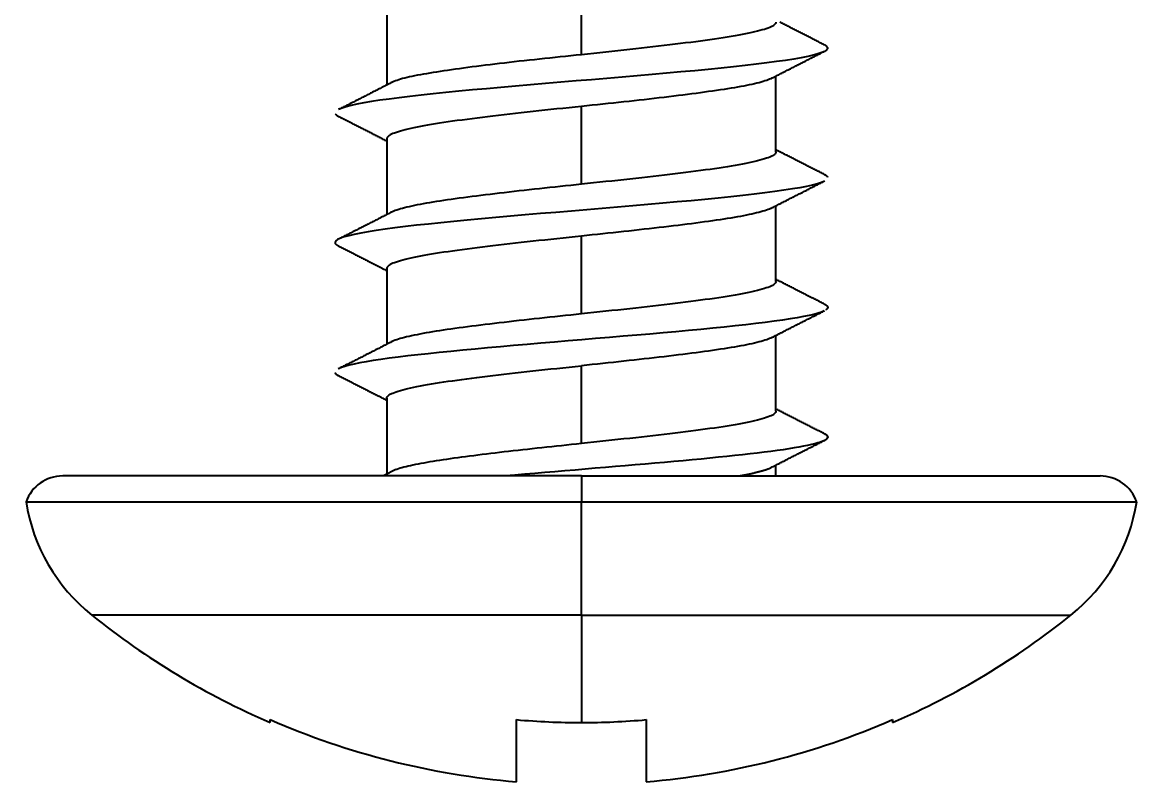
# Model space of a CAD drawing. Extents: x 0 to 395, y 0 to 289.
# Drawn here: x 289.7 to 298.3, y 171.77 to 177.63 of the extents above; entities that cross this region are included whole.
import ezdxf

# ---------------------------------------------------------------- set-up
doc = ezdxf.new("R2010")
doc.units = 0
doc.header["$LTSCALE"] = 10
doc.header["$MEASUREMENT"] = 0
doc.header["$PDMODE"] = 3
doc.header["$PDSIZE"] = -10
doc.layers.get('0').update_dxf_attribs({"linetype": 'CONTINUOUS'})
doc.layers.get('DEFPOINTS').update_dxf_attribs({"linetype": 'CONTINUOUS'})
doc.layers.add('1', color=7, linetype='CONTINUOUS')
doc.styles.add('Daelim Dimension', font='')
doc.styles.get('Daelim Dimension').set_extended_font_data('나눔고딕')
doc.dimstyles.new('DEFAULT', dxfattribs={"dimscale": 2, "dimtxt": 2, "dimasz": 2, "dimexe": 0, "dimexo": 2, "dimgap": 1, "dimtad": 1, "dimdec": 0, "dimzin": 9, "dimdsep": 46, "dimtxsty": 'Daelim Dimension', "dimcen": 0.5, "dimclrd": 5, "dimclre": 5, "dimclrt": 256, "dimadec": 1, "dimazin": 0, "dimtfac": 1, "dimtdec": 0, "dimtix": 1, "dimtmove": 0, "dimatfit": 3, "dimfxl": 1, "dimtolj": 1, "dimtzin": 1, "dimlwd": 9, "dimlwe": 9, "dimarcsym": 0})

# ---------------------------------------------------------------- blocks, each defined once
blk = doc.blocks.new('*D3')
at = {"color": 5, "linetype": 'ByBlock', "lineweight": 9, "ltscale": 0.5, "transparency": 16777216}
for p, q in [((290.0153, 206.1316), (281.6362, 206.1316)), ((281.6362, 178.1316), (281.6362, 202.1316)), ((286.0153, 174.1316), (281.6362, 174.1316))]:
    blk.add_line(p, q, dxfattribs=at)
at = {"color": 5, "ltscale": 0.5, "transparency": 16777216}
for points in [[(280.9695, 202.1316), (282.3028, 202.1316), (281.6362, 206.1316)], [(280.9695, 178.1316), (282.3028, 178.1316), (281.6362, 174.1316)]]:
    blk.add_solid(points, dxfattribs=at)
at = {"layer": 'DEFPOINTS', "color": 0, "ltscale": 0.5, "transparency": 16777216}
for p in [(281.6362, 206.1316), (294.0153, 206.1316), (290.0153, 174.1316)]:
    blk.add_point(p, dxfattribs=at)
at = {"color": 7, "ltscale": 0.5, "transparency": 16777216, "insert": (276.3658, 190.1316), "char_height": 6, "attachment_point": 5, "rotation": 90, "style": 'Daelim Dimension'}
blk.add_mtext('\\A1;32', dxfattribs=at)

msp = doc.modelspace()

# ---------------------------------------------------------------- linework, layer by layer
at = {"layer": '1'}
for p, q in [((294.0153, 177.3816), (294.0153, 177.9816)), ((292.5153, 177.732), (292.5153, 177.1476)), ((295.5153, 176.6314), (295.5153, 177.2156)), ((294.0153, 176.3816), (294.0153, 176.9816)), ((292.5153, 176.732), (292.5153, 176.1482)), ((295.5153, 175.6314), (295.5153, 176.215)), ((294.0153, 175.3816), (294.0153, 175.9816)), ((292.5153, 175.7316), (292.5153, 175.148)), ((295.5153, 174.6315), (295.5153, 175.2151)), ((294.0153, 174.3816), (294.0153, 174.9816)), ((292.5153, 174.7317), (292.5153, 174.1445)), ((295.5153, 174.1316), (295.5153, 174.215)), ((294.0153, 174.1316), (290.0153, 174.1316)), ((294.0153, 174.1316), (298.0153, 174.1316)), ((294.0153, 174.1316), (294.0153, 173.9315)), ((289.7324, 173.9315), (294.0153, 173.9315)), ((294.0153, 173.9315), (298.2982, 173.9315)), ((294.0153, 173.0584), (294.0153, 173.9315)), ((294.0153, 173.0584), (290.2394, 173.0584)), ((294.0153, 173.0584), (294.0153, 172.2292)), ((294.0153, 173.0584), (297.7912, 173.0584)), ((291.6153, 172.2292), (291.6153, 172.2518)), ((293.5153, 171.7731), (293.5153, 172.2518)), ((294.5153, 172.2518), (294.5153, 171.7731)), ((296.4153, 172.2518), (296.4153, 172.2292))]:
    msp.add_line(p, q, dxfattribs=at)
for points in [[(295.5153, 177.6308), (295.5146, 177.6258), (295.5123, 177.6208), (295.5086, 177.6158), (295.5034, 177.6108), (295.4967, 177.6058), (295.4885, 177.6009), (295.4789, 177.596), (295.4679, 177.5911), (295.4555, 177.5862), (295.4417, 177.5813), (295.4265, 177.5764), (295.4099, 177.5715), (295.3919, 177.5665), (295.3725, 177.5616), (295.3516, 177.5565), (295.3294, 177.5514), (295.306, 177.5464), (295.2814, 177.5413), (295.2557, 177.5362), (295.2287, 177.5312), (295.2006, 177.5261), (295.1713, 177.5211), (295.1408, 177.516), (295.1091, 177.511), (295.0762, 177.5059), (295.0421, 177.5009), (295.0071, 177.4959), (294.9713, 177.4909), (294.9346, 177.486), (294.8971, 177.481), (294.8587, 177.4761), (294.8196, 177.4713), (294.7796, 177.4664), (294.7387, 177.4615), (294.6971, 177.4565), (294.6546, 177.4516), (294.6114, 177.4466), (294.5677, 177.4416), (294.5236, 177.4366), (294.4792, 177.4316), (294.4344, 177.4265), (294.3892, 177.4215), (294.3436, 177.4164), (294.2977, 177.4113), (294.2514, 177.4063), (294.2047, 177.4012), (294.1577, 177.3961), (294.1103, 177.391), (294.0629, 177.3859), (294.0154, 177.3809)], [(295.8954, 177.4544), (295.8878, 177.4583), (295.8802, 177.4622), (295.8726, 177.466), (295.865, 177.4699), (295.8574, 177.4737), (295.8498, 177.4776), (295.8422, 177.4815), (295.8346, 177.4853), (295.827, 177.4892), (295.8194, 177.4931), (295.8118, 177.4969), (295.8041, 177.5008), (295.7965, 177.5047), (295.7889, 177.5085), (295.7813, 177.5124), (295.7737, 177.5163), (295.7661, 177.5201), (295.7585, 177.524), (295.7509, 177.5279), (295.7433, 177.5317), (295.7357, 177.5356), (295.7281, 177.5395), (295.7205, 177.5433), (295.7129, 177.5472), (295.7053, 177.5511), (295.6977, 177.5549), (295.6901, 177.5588), (295.6825, 177.5627), (295.6749, 177.5666), (295.6673, 177.5704), (295.6597, 177.5743), (295.6521, 177.5782), (295.6445, 177.5821), (295.6369, 177.5859), (295.6293, 177.5898), (295.6217, 177.5937), (295.6141, 177.5976), (295.6065, 177.6014), (295.5989, 177.6053), (295.5913, 177.6092), (295.5837, 177.6131), (295.5761, 177.6169), (295.5685, 177.6208), (295.5609, 177.6247), (295.5533, 177.6286), (295.5457, 177.6324)], [(295.8915, 177.4565), (295.9058, 177.4465), (295.9129, 177.4366), (295.9127, 177.4266), (295.9052, 177.4167), (295.8906, 177.4068), (295.8688, 177.3968), (295.8399, 177.3869), (295.804, 177.377), (295.761, 177.367), (295.711, 177.3571), (295.6541, 177.3471), (295.5907, 177.3372), (295.521, 177.3273), (295.4456, 177.3173), (295.3646, 177.3074), (295.2785, 177.2975), (295.1875, 177.2875), (295.0922, 177.2776), (294.9927, 177.2677), (294.8894, 177.2577), (294.7828, 177.2478), (294.6731, 177.2378), (294.5607, 177.2279), (294.4461, 177.218), (294.3298, 177.208), (294.2122, 177.1981), (294.0939, 177.1882), (293.9752, 177.1782), (293.8566, 177.1683), (293.7387, 177.1583), (293.622, 177.1484), (293.5067, 177.1385), (293.3936, 177.1285), (293.2829, 177.1186), (293.1752, 177.1087), (293.0709, 177.0987), (292.9702, 177.0888), (292.8734, 177.0789), (292.7811, 177.0689), (292.6934, 177.059), (292.6107, 177.049), (292.5335, 177.0391), (292.4619, 177.0292), (292.3964, 177.0192), (292.3373, 177.0093), (292.285, 176.9994), (292.2397, 176.9894), (292.2014, 176.9795), (292.1703, 176.9695), (292.1462, 176.9596)], [(295.4791, 177.1971), (295.4874, 177.2013), (295.4957, 177.2055), (295.5039, 177.2098), (295.5122, 177.214), (295.5205, 177.2182), (295.5287, 177.2224), (295.537, 177.2267), (295.5452, 177.2309), (295.5535, 177.2351), (295.5618, 177.2393), (295.57, 177.2435), (295.5783, 177.2478), (295.5866, 177.252), (295.5948, 177.2562), (295.6031, 177.2604), (295.6114, 177.2646), (295.6196, 177.2688), (295.6279, 177.2731), (295.6361, 177.2773), (295.6444, 177.2815), (295.6527, 177.2857), (295.6609, 177.2899), (295.6692, 177.2941), (295.6775, 177.2983), (295.6857, 177.3026), (295.694, 177.3068), (295.7023, 177.311), (295.7105, 177.3152), (295.7188, 177.3194), (295.7271, 177.3236), (295.7353, 177.3278), (295.7436, 177.332), (295.7519, 177.3362), (295.7601, 177.3404), (295.7684, 177.3446), (295.7767, 177.3488), (295.7849, 177.353), (295.7932, 177.3573), (295.8015, 177.3615), (295.8098, 177.3657), (295.818, 177.3699), (295.8263, 177.3741), (295.8346, 177.3783), (295.8428, 177.3825), (295.8511, 177.3867), (295.8594, 177.3909), (295.8676, 177.3951), (295.8759, 177.3993), (295.8842, 177.4035), (295.8924, 177.4077)], [(294.0154, 177.3809), (293.9744, 177.3766), (293.9337, 177.3723), (293.8931, 177.368), (293.8527, 177.3637), (293.8125, 177.3595), (293.7725, 177.3553), (293.7327, 177.351), (293.693, 177.3468), (293.6535, 177.3426), (293.6142, 177.3384), (293.5751, 177.3341), (293.5362, 177.3298), (293.4976, 177.3255), (293.4594, 177.3212), (293.4218, 177.3168), (293.3847, 177.3125), (293.3482, 177.3081), (293.3122, 177.3038), (293.2767, 177.2994), (293.2418, 177.295), (293.2074, 177.2906), (293.1735, 177.2863), (293.1402, 177.2819), (293.1074, 177.2775), (293.0751, 177.2731), (293.0436, 177.2687), (293.0129, 177.2644), (292.983, 177.2601), (292.9539, 177.2558), (292.9257, 177.2515), (292.8983, 177.2473), (292.8717, 177.243), (292.8459, 177.2388), (292.8209, 177.2346), (292.7968, 177.2303), (292.7735, 177.2261), (292.751, 177.2218), (292.7295, 177.2176), (292.7089, 177.2133), (292.6894, 177.209), (292.6709, 177.2047), (292.6534, 177.2004), (292.6369, 177.1961), (292.6215, 177.1917), (292.607, 177.1874), (292.5936, 177.183), (292.5812, 177.1786), (292.5698, 177.1742), (292.5594, 177.1698), (292.5501, 177.1654)], [(292.5539, 177.1673), (292.5456, 177.1631), (292.5374, 177.1589), (292.5292, 177.1547), (292.521, 177.1505), (292.5127, 177.1463), (292.5045, 177.1421), (292.4963, 177.1379), (292.488, 177.1337), (292.4798, 177.1295), (292.4716, 177.1252), (292.4633, 177.121), (292.4551, 177.1168), (292.4469, 177.1126), (292.4386, 177.1084), (292.4304, 177.1042), (292.4221, 177.1), (292.4139, 177.0958), (292.4057, 177.0916), (292.3974, 177.0874), (292.3892, 177.0832), (292.381, 177.079), (292.3727, 177.0748), (292.3645, 177.0706), (292.3562, 177.0664), (292.348, 177.0622), (292.3397, 177.058), (292.3315, 177.0538), (292.3233, 177.0496), (292.315, 177.0454), (292.3068, 177.0412), (292.2985, 177.037), (292.2903, 177.0328), (292.282, 177.0286), (292.2738, 177.0244), (292.2655, 177.0202), (292.2573, 177.016), (292.2491, 177.0119), (292.2408, 177.0077), (292.2326, 177.0035), (292.2243, 176.9993), (292.2161, 176.9951), (292.2078, 176.9909), (292.1996, 176.9867), (292.1913, 176.9825), (292.1831, 176.9783), (292.1748, 176.9741), (292.1666, 176.9699), (292.1583, 176.9658), (292.15, 176.9616), (292.1418, 176.9574)], [(295.4855, 177.2004), (295.4768, 177.196), (295.4671, 177.1916), (295.4563, 177.1872), (295.4444, 177.1827), (295.4314, 177.1783), (295.4173, 177.1739), (295.4022, 177.1695), (295.386, 177.165), (295.3687, 177.1606), (295.3503, 177.1562), (295.3309, 177.1519), (295.3106, 177.1475), (295.2894, 177.1432), (295.2673, 177.1389), (295.2443, 177.1347), (295.2203, 177.1304), (295.1955, 177.1261), (295.1698, 177.1219), (295.1432, 177.1176), (295.1156, 177.1133), (295.0872, 177.1089), (295.0578, 177.1046), (295.0276, 177.1002), (294.9967, 177.0958), (294.9653, 177.0914), (294.9332, 177.087), (294.9004, 177.0826), (294.867, 177.0782), (294.833, 177.0738), (294.7984, 177.0694), (294.7632, 177.065), (294.7273, 177.0605), (294.6907, 177.0561), (294.6536, 177.0516), (294.6158, 177.0472), (294.5777, 177.0428), (294.5393, 177.0384), (294.5007, 177.034), (294.4617, 177.0297), (294.4224, 177.0254), (294.3829, 177.0212), (294.343, 177.0169), (294.3029, 177.0126), (294.2625, 177.0083), (294.2218, 177.004), (294.1808, 176.9997), (294.1396, 176.9954), (294.0982, 176.991), (294.0567, 176.9867), (294.0152, 176.9823)], [(294.0152, 176.9823), (293.9678, 176.9772), (293.9206, 176.9722), (293.8736, 176.9672), (293.8269, 176.9621), (293.7804, 176.9571), (293.7342, 176.952), (293.6882, 176.947), (293.6425, 176.9419), (293.597, 176.9368), (293.5518, 176.9317), (293.5069, 176.9266), (293.4625, 176.9215), (293.4189, 176.9165), (293.376, 176.9115), (293.3338, 176.9066), (293.2923, 176.9017), (293.2516, 176.8968), (293.2115, 176.8919), (293.1722, 176.887), (293.1336, 176.8821), (293.0957, 176.8771), (293.0586, 176.8722), (293.0226, 176.8672), (292.9877, 176.8622), (292.9539, 176.8572), (292.9213, 176.8522), (292.8897, 176.8472), (292.8592, 176.8421), (292.8299, 176.8371), (292.8016, 176.832), (292.7745, 176.8269), (292.7485, 176.8218), (292.7237, 176.8166), (292.7003, 176.8115), (292.6782, 176.8065), (292.6576, 176.8015), (292.6383, 176.7965), (292.6204, 176.7915), (292.6038, 176.7866), (292.5886, 176.7817), (292.5747, 176.7768), (292.5623, 176.7719), (292.5512, 176.7669), (292.5416, 176.762), (292.5335, 176.757), (292.5269, 176.7521), (292.5218, 176.7471), (292.5182, 176.7422), (292.516, 176.7372), (292.5153, 176.7322)], [(292.1195, 176.9231), (292.1197, 176.9227), (292.12, 176.9223), (292.1202, 176.9219), (292.1205, 176.9215), (292.1208, 176.9211), (292.1211, 176.9207), (292.1214, 176.9203), (292.1218, 176.9199), (292.1221, 176.9195), (292.1225, 176.9191), (292.1228, 176.9187), (292.1232, 176.9183), (292.1236, 176.9179), (292.124, 176.9175), (292.1244, 176.9171), (292.1248, 176.9167), (292.1253, 176.9163), (292.1257, 176.9159), (292.1262, 176.9155), (292.1267, 176.9151), (292.1271, 176.9147), (292.1276, 176.9143), (292.1282, 176.9139), (292.1287, 176.9135), (292.1292, 176.9131), (292.1297, 176.9127), (292.1303, 176.9123), (292.1309, 176.9119), (292.1315, 176.9115), (292.132, 176.9111), (292.1326, 176.9107), (292.1333, 176.9103), (292.1339, 176.9099), (292.1345, 176.9095), (292.1352, 176.9091), (292.1358, 176.9087), (292.1365, 176.9083), (292.1372, 176.9079), (292.1379, 176.9075), (292.1386, 176.9071), (292.1393, 176.9067), (292.1401, 176.9063), (292.1408, 176.9059), (292.1416, 176.9055), (292.1423, 176.9051), (292.1431, 176.9047), (292.1439, 176.9043), (292.1447, 176.9039), (292.1455, 176.9035), (292.1464, 176.9031)], [(292.1419, 176.9053), (292.1494, 176.9015), (292.1569, 176.8977), (292.1644, 176.8939), (292.1718, 176.8901), (292.1793, 176.8863), (292.1868, 176.8825), (292.1943, 176.8787), (292.2017, 176.875), (292.2092, 176.8712), (292.2167, 176.8674), (292.2242, 176.8636), (292.2316, 176.8598), (292.2391, 176.856), (292.2466, 176.8522), (292.254, 176.8484), (292.2615, 176.8446), (292.269, 176.8408), (292.2765, 176.837), (292.2839, 176.8332), (292.2914, 176.8294), (292.2989, 176.8256), (292.3063, 176.8218), (292.3138, 176.818), (292.3213, 176.8142), (292.3288, 176.8104), (292.3362, 176.8066), (292.3437, 176.8028), (292.3512, 176.799), (292.3586, 176.7952), (292.3661, 176.7914), (292.3736, 176.7876), (292.381, 176.7838), (292.3885, 176.7799), (292.396, 176.7761), (292.4034, 176.7723), (292.4109, 176.7685), (292.4183, 176.7647), (292.4258, 176.7609), (292.4333, 176.7571), (292.4407, 176.7533), (292.4482, 176.7495), (292.4557, 176.7457), (292.4631, 176.7419), (292.4706, 176.7381), (292.4781, 176.7343), (292.4855, 176.7304), (292.493, 176.7266), (292.5004, 176.7228), (292.5079, 176.719), (292.5154, 176.7152)], [(295.5153, 176.6315), (295.5146, 176.6265), (295.5124, 176.6215), (295.5087, 176.6166), (295.5036, 176.6116), (295.4971, 176.6067), (295.4891, 176.6017), (295.4796, 176.5968), (295.4686, 176.5918), (295.4562, 176.5867), (295.4423, 176.5817), (295.427, 176.5766), (295.4103, 176.5716), (295.3923, 176.5666), (295.373, 176.5615), (295.3524, 176.5566), (295.3305, 176.5516), (295.3073, 176.5466), (295.2828, 176.5416), (295.257, 176.5366), (295.2298, 176.5316), (295.2014, 176.5266), (295.1718, 176.5216), (295.1411, 176.5167), (295.1095, 176.5117), (295.0768, 176.5067), (295.0432, 176.5017), (295.0085, 176.4967), (294.9729, 176.4917), (294.9362, 176.4867), (294.8986, 176.4817), (294.8599, 176.4766), (294.8202, 176.4716), (294.7799, 176.4665), (294.7389, 176.4615), (294.6974, 176.4565), (294.6552, 176.4516), (294.6125, 176.4466), (294.5692, 176.4417), (294.5253, 176.4367), (294.4808, 176.4318), (294.4357, 176.4268), (294.39, 176.4218), (294.3439, 176.4167), (294.2975, 176.4117), (294.2509, 176.4066), (294.2041, 176.4016), (294.1572, 176.3966), (294.1101, 176.3915), (294.0628, 176.3865), (294.0153, 176.3814)], [(295.8906, 176.4572), (295.8831, 176.461), (295.8756, 176.4648), (295.8681, 176.4686), (295.8606, 176.4724), (295.853, 176.4762), (295.8455, 176.48), (295.838, 176.4838), (295.8305, 176.4876), (295.823, 176.4915), (295.8155, 176.4953), (295.808, 176.4991), (295.8005, 176.5029), (295.793, 176.5067), (295.7854, 176.5105), (295.7779, 176.5143), (295.7704, 176.5182), (295.7629, 176.522), (295.7554, 176.5258), (295.7479, 176.5296), (295.7404, 176.5334), (295.7329, 176.5372), (295.7254, 176.5411), (295.7179, 176.5449), (295.7104, 176.5487), (295.7029, 176.5525), (295.6953, 176.5563), (295.6878, 176.5601), (295.6803, 176.564), (295.6728, 176.5678), (295.6653, 176.5716), (295.6578, 176.5754), (295.6503, 176.5793), (295.6428, 176.5831), (295.6353, 176.5869), (295.6278, 176.5907), (295.6203, 176.5945), (295.6128, 176.5984), (295.6053, 176.6022), (295.5978, 176.606), (295.5903, 176.6098), (295.5828, 176.6137), (295.5753, 176.6175), (295.5678, 176.6213), (295.5603, 176.6252), (295.5528, 176.629), (295.5453, 176.6328), (295.5378, 176.6366), (295.5303, 176.6405), (295.5228, 176.6443), (295.5153, 176.6481)], [(295.8871, 176.459), (295.8879, 176.4585), (295.8888, 176.4581), (295.8897, 176.4576), (295.8905, 176.4572), (295.8914, 176.4567), (295.8922, 176.4563), (295.893, 176.4559), (295.8938, 176.4554), (295.8946, 176.455), (295.8953, 176.4545), (295.8961, 176.4541), (295.8968, 176.4536), (295.8975, 176.4532), (295.8982, 176.4527), (295.8989, 176.4523), (295.8996, 176.4518), (295.9003, 176.4514), (295.9009, 176.451), (295.9016, 176.4505), (295.9022, 176.4501), (295.9028, 176.4496), (295.9034, 176.4492), (295.9039, 176.4487), (295.9045, 176.4483), (295.9051, 176.4478), (295.9056, 176.4474), (295.9061, 176.4469), (295.9066, 176.4465), (295.9071, 176.446), (295.9076, 176.4456), (295.908, 176.4451), (295.9085, 176.4447), (295.9089, 176.4443), (295.9093, 176.4438), (295.9097, 176.4434), (295.9101, 176.4429), (295.9105, 176.4425), (295.9108, 176.442), (295.9112, 176.4416), (295.9115, 176.4411), (295.9118, 176.4407), (295.9121, 176.4402), (295.9124, 176.4398), (295.9127, 176.4393), (295.9129, 176.4389), (295.9132, 176.4384), (295.9134, 176.438), (295.9136, 176.4375), (295.9138, 176.4371), (295.914, 176.4366)], [(295.8894, 176.4053), (295.8662, 176.3953), (295.8354, 176.3853), (295.7972, 176.3752), (295.7522, 176.3652), (295.7006, 176.3552), (295.6424, 176.3452), (295.5776, 176.3352), (295.5061, 176.3251), (295.4291, 176.3152), (295.3468, 176.3052), (295.2594, 176.2953), (295.1668, 176.2853), (295.0691, 176.2751), (294.9672, 176.265), (294.8622, 176.255), (294.7541, 176.2451), (294.6431, 176.2352), (294.5289, 176.2252), (294.4121, 176.2151), (294.2945, 176.2051), (294.1763, 176.1951), (294.0575, 176.1851), (293.9381, 176.175), (293.8182, 176.1649), (293.6995, 176.155), (293.5827, 176.145), (293.4679, 176.1351), (293.3549, 176.1252), (293.2439, 176.1151), (293.1357, 176.1049), (293.0317, 176.0949), (292.9319, 176.0849), (292.8363, 176.075), (292.7449, 176.065), (292.6581, 176.055), (292.5771, 176.045), (292.5022, 176.035), (292.4333, 176.025), (292.3704, 176.0149), (292.3137, 176.0048), (292.2638, 175.9948), (292.2211, 175.9848), (292.1855, 175.9749), (292.1571, 175.965), (292.1358, 175.955), (292.122, 175.9448), (292.1159, 175.9348), (292.1172, 175.9247), (292.126, 175.9148), (292.1423, 175.9048)], [(294.0153, 176.3814), (293.9743, 176.3771), (293.9335, 176.3727), (293.8929, 176.3684), (293.8525, 176.3641), (293.8123, 176.3598), (293.7722, 176.3556), (293.7323, 176.3513), (293.6926, 176.347), (293.6531, 176.3427), (293.6138, 176.3384), (293.5747, 176.3341), (293.5357, 176.3298), (293.4971, 176.3254), (293.4589, 176.3211), (293.4212, 176.3167), (293.3841, 176.3124), (293.3475, 176.308), (293.3115, 176.3037), (293.276, 176.2994), (293.241, 176.2951), (293.2066, 176.2908), (293.1727, 176.2865), (293.1393, 176.2822), (293.1065, 176.2778), (293.0742, 176.2735), (293.0427, 176.2692), (293.012, 176.2649), (292.9821, 176.2606), (292.953, 176.2563), (292.9248, 176.252), (292.8973, 176.2477), (292.8708, 176.2434), (292.845, 176.2391), (292.82, 176.2348), (292.7959, 176.2305), (292.7726, 176.2261), (292.7502, 176.2217), (292.7286, 176.2174), (292.7081, 176.213), (292.6886, 176.2087), (292.6701, 176.2043), (292.6526, 176.2), (292.6362, 176.1957), (292.6208, 176.1915), (292.6064, 176.1872), (292.593, 176.1829), (292.5806, 176.1786), (292.5692, 176.1743), (292.5589, 176.17), (292.5497, 176.1657)], [(295.4812, 176.1976), (295.4895, 176.2018), (295.4977, 176.206), (295.5059, 176.2102), (295.5142, 176.2144), (295.5224, 176.2186), (295.5306, 176.2228), (295.5389, 176.227), (295.5471, 176.2312), (295.5553, 176.2354), (295.5636, 176.2396), (295.5718, 176.2438), (295.58, 176.248), (295.5883, 176.2522), (295.5965, 176.2564), (295.6047, 176.2606), (295.613, 176.2648), (295.6212, 176.269), (295.6294, 176.2732), (295.6377, 176.2774), (295.6459, 176.2816), (295.6541, 176.2858), (295.6624, 176.29), (295.6706, 176.2942), (295.6788, 176.2983), (295.6871, 176.3025), (295.6953, 176.3067), (295.7036, 176.3109), (295.7118, 176.3151), (295.72, 176.3193), (295.7283, 176.3235), (295.7365, 176.3277), (295.7447, 176.3319), (295.753, 176.3361), (295.7612, 176.3402), (295.7695, 176.3444), (295.7777, 176.3486), (295.7859, 176.3528), (295.7942, 176.357), (295.8024, 176.3612), (295.8107, 176.3653), (295.8189, 176.3695), (295.8272, 176.3737), (295.8354, 176.3779), (295.8436, 176.3821), (295.8519, 176.3863), (295.8601, 176.3904), (295.8684, 176.3946), (295.8766, 176.3988), (295.8849, 176.403), (295.8931, 176.4072)], [(295.4847, 176.1994), (295.4759, 176.195), (295.466, 176.1907), (295.455, 176.1864), (295.4428, 176.182), (295.4296, 176.1776), (295.4154, 176.1733), (295.4001, 176.1689), (295.3839, 176.1646), (295.3667, 176.1603), (295.3485, 176.1559), (295.3293, 176.1516), (295.3091, 176.1472), (295.2879, 176.1429), (295.2657, 176.1385), (295.2426, 176.1341), (295.2184, 176.1297), (295.1932, 176.1253), (295.1673, 176.121), (295.1405, 176.1166), (295.1131, 176.1123), (295.0848, 176.108), (295.0558, 176.1037), (295.026, 176.0994), (294.9954, 176.095), (294.9641, 176.0907), (294.9321, 176.0864), (294.8992, 176.082), (294.8656, 176.0776), (294.8313, 176.0732), (294.7963, 176.0688), (294.761, 176.0645), (294.7251, 176.0601), (294.6888, 176.0557), (294.6521, 176.0514), (294.6149, 176.047), (294.5773, 176.0427), (294.5392, 176.0384), (294.5006, 176.0341), (294.4617, 176.0297), (294.4222, 176.0254), (294.3824, 176.021), (294.3421, 176.0167), (294.3018, 176.0123), (294.2612, 176.0079), (294.2206, 176.0036), (294.1798, 175.9992), (294.1389, 175.9948), (294.0978, 175.9904), (294.0566, 175.986), (294.0153, 175.9816)], [(292.5523, 176.167), (292.544, 176.1628), (292.5358, 176.1586), (292.5276, 176.1544), (292.5193, 176.1502), (292.5111, 176.146), (292.5029, 176.1418), (292.4947, 176.1376), (292.4864, 176.1334), (292.4782, 176.1292), (292.4699, 176.125), (292.4617, 176.1208), (292.4535, 176.1166), (292.4452, 176.1124), (292.437, 176.1082), (292.4288, 176.104), (292.4205, 176.0998), (292.4123, 176.0956), (292.4041, 176.0914), (292.3958, 176.0872), (292.3876, 176.083), (292.3793, 176.0788), (292.3711, 176.0746), (292.3629, 176.0704), (292.3546, 176.0662), (292.3464, 176.0621), (292.3382, 176.0579), (292.3299, 176.0537), (292.3217, 176.0495), (292.3134, 176.0453), (292.3052, 176.0411), (292.2969, 176.0369), (292.2887, 176.0327), (292.2805, 176.0285), (292.2722, 176.0243), (292.264, 176.0201), (292.2557, 176.016), (292.2475, 176.0118), (292.2392, 176.0076), (292.231, 176.0034), (292.2227, 175.9992), (292.2145, 175.995), (292.2062, 175.9908), (292.198, 175.9867), (292.1897, 175.9825), (292.1815, 175.9783), (292.1733, 175.9741), (292.165, 175.9699), (292.1568, 175.9658), (292.1485, 175.9616), (292.1403, 175.9574)], [(294.0153, 175.9816), (293.9678, 175.9766), (293.9206, 175.9715), (293.8737, 175.9665), (293.8269, 175.9616), (293.7805, 175.9566), (293.7342, 175.9516), (293.6883, 175.9467), (293.6425, 175.9417), (293.5971, 175.9367), (293.5518, 175.9317), (293.5069, 175.9267), (293.4625, 175.9216), (293.4189, 175.9166), (293.376, 175.9116), (293.3338, 175.9066), (293.2923, 175.9016), (293.2516, 175.8966), (293.2115, 175.8916), (293.1722, 175.8866), (293.1336, 175.8816), (293.0957, 175.8766), (293.0587, 175.8716), (293.0227, 175.8666), (292.9878, 175.8616), (292.954, 175.8566), (292.9213, 175.8516), (292.8897, 175.8467), (292.8593, 175.8417), (292.8299, 175.8367), (292.8017, 175.8317), (292.7745, 175.8266), (292.7485, 175.8216), (292.7237, 175.8165), (292.7003, 175.8115), (292.6782, 175.8065), (292.6576, 175.8015), (292.6383, 175.7965), (292.6204, 175.7915), (292.6038, 175.7866), (292.5886, 175.7816), (292.5747, 175.7766), (292.5623, 175.7717), (292.5512, 175.7666), (292.5416, 175.7616), (292.5335, 175.7565), (292.5269, 175.7515), (292.5218, 175.7465), (292.5182, 175.7415), (292.516, 175.7365), (292.5153, 175.7315)], [(292.1389, 175.9065), (292.1465, 175.9027), (292.154, 175.8989), (292.1615, 175.8951), (292.1691, 175.8912), (292.1766, 175.8874), (292.1841, 175.8836), (292.1917, 175.8798), (292.1992, 175.876), (292.2067, 175.8721), (292.2143, 175.8683), (292.2218, 175.8645), (292.2293, 175.8607), (292.2369, 175.8569), (292.2444, 175.853), (292.2519, 175.8492), (292.2595, 175.8454), (292.267, 175.8416), (292.2745, 175.8377), (292.2821, 175.8339), (292.2896, 175.8301), (292.2971, 175.8263), (292.3046, 175.8224), (292.3122, 175.8186), (292.3197, 175.8148), (292.3272, 175.8109), (292.3348, 175.8071), (292.3423, 175.8033), (292.3498, 175.7995), (292.3573, 175.7956), (292.3649, 175.7918), (292.3724, 175.788), (292.3799, 175.7841), (292.3874, 175.7803), (292.395, 175.7765), (292.4025, 175.7726), (292.41, 175.7688), (292.4175, 175.765), (292.4251, 175.7611), (292.4326, 175.7573), (292.4401, 175.7535), (292.4476, 175.7496), (292.4552, 175.7458), (292.4627, 175.742), (292.4702, 175.7381), (292.4777, 175.7343), (292.4853, 175.7304), (292.4928, 175.7266), (292.5003, 175.7228), (292.5078, 175.7189), (292.5153, 175.7151)], [(295.5153, 175.6315), (295.5146, 175.6265), (295.5123, 175.6214), (295.5086, 175.6164), (295.5034, 175.6113), (295.4966, 175.6063), (295.4885, 175.6013), (295.4789, 175.5963), (295.4679, 175.5913), (295.4555, 175.5863), (295.4417, 175.5814), (295.4265, 175.5764), (295.4099, 175.5715), (295.3919, 175.5665), (295.3725, 175.5615), (295.3516, 175.5565), (295.3294, 175.5515), (295.306, 175.5465), (295.2814, 175.5415), (295.2556, 175.5365), (295.2287, 175.5315), (295.2006, 175.5265), (295.1712, 175.5215), (295.1407, 175.5165), (295.109, 175.5114), (295.0761, 175.5064), (295.0421, 175.5014), (295.0071, 175.4964), (294.9712, 175.4914), (294.9345, 175.4865), (294.897, 175.4815), (294.8587, 175.4766), (294.8195, 175.4716), (294.7795, 175.4667), (294.7387, 175.4617), (294.6971, 175.4567), (294.6546, 175.4516), (294.6114, 175.4465), (294.5677, 175.4415), (294.5236, 175.4365), (294.4792, 175.4315), (294.4344, 175.4265), (294.3892, 175.4215), (294.3436, 175.4165), (294.2977, 175.4116), (294.2514, 175.4066), (294.2047, 175.4016), (294.1576, 175.3966), (294.1103, 175.3916), (294.0628, 175.3866), (294.0153, 175.3816)], [(295.8903, 175.4573), (295.8827, 175.4611), (295.8752, 175.465), (295.8677, 175.4688), (295.8602, 175.4726), (295.8527, 175.4764), (295.8452, 175.4802), (295.8377, 175.484), (295.8302, 175.4878), (295.8227, 175.4916), (295.8152, 175.4954), (295.8077, 175.4992), (295.8002, 175.503), (295.7927, 175.5068), (295.7852, 175.5106), (295.7777, 175.5144), (295.7702, 175.5183), (295.7627, 175.5221), (295.7552, 175.5259), (295.7477, 175.5297), (295.7402, 175.5335), (295.7327, 175.5373), (295.7252, 175.5411), (295.7177, 175.5449), (295.7102, 175.5488), (295.7027, 175.5526), (295.6952, 175.5564), (295.6877, 175.5602), (295.6802, 175.564), (295.6727, 175.5678), (295.6652, 175.5716), (295.6577, 175.5755), (295.6502, 175.5793), (295.6427, 175.5831), (295.6352, 175.5869), (295.6277, 175.5907), (295.6202, 175.5945), (295.6127, 175.5984), (295.6052, 175.6022), (295.5977, 175.606), (295.5902, 175.6098), (295.5827, 175.6136), (295.5752, 175.6175), (295.5677, 175.6213), (295.5602, 175.6251), (295.5527, 175.6289), (295.5452, 175.6328), (295.5378, 175.6366), (295.5303, 175.6404), (295.5228, 175.6442), (295.5153, 175.6481)], [(295.8871, 175.4589), (295.8889, 175.458), (295.8908, 175.4571), (295.8925, 175.4562), (295.8942, 175.4553), (295.8958, 175.4543), (295.8974, 175.4534), (295.8988, 175.4525), (295.9003, 175.4516), (295.9016, 175.4506), (295.9029, 175.4497), (295.9041, 175.4488), (295.9053, 175.4479), (295.9064, 175.447), (295.9074, 175.446), (295.9084, 175.4451), (295.9093, 175.4442), (295.9102, 175.4433), (295.9109, 175.4424), (295.9117, 175.4415), (295.9123, 175.4405), (295.9129, 175.4396), (295.9134, 175.4387), (295.9139, 175.4378), (295.9142, 175.4369), (295.9146, 175.436), (295.9148, 175.435), (295.915, 175.4341), (295.9152, 175.4332), (295.9152, 175.4323), (295.9152, 175.4314), (295.9152, 175.4304), (295.9151, 175.4295), (295.9149, 175.4286), (295.9146, 175.4277), (295.9143, 175.4267), (295.9139, 175.4258), (295.9135, 175.4249), (295.913, 175.424), (295.9124, 175.4231), (295.9118, 175.4221), (295.9111, 175.4212), (295.9103, 175.4203), (295.9095, 175.4193), (295.9086, 175.4184), (295.9076, 175.4175), (295.9066, 175.4166), (295.9055, 175.4156), (295.9043, 175.4147), (295.9031, 175.4138), (295.9018, 175.4128)], [(295.8883, 175.4049), (295.8676, 175.396), (295.8413, 175.3871), (295.8093, 175.3782), (295.7716, 175.3693), (295.7281, 175.3603), (295.6791, 175.3514), (295.625, 175.3425), (295.5661, 175.3336), (295.5024, 175.3247), (295.4339, 175.3158), (295.3606, 175.3068), (295.2829, 175.2978), (295.2017, 175.2889), (295.1171, 175.28), (295.0291, 175.2712), (294.9377, 175.2623), (294.8428, 175.2534), (294.745, 175.2444), (294.6455, 175.2354), (294.5445, 175.2265), (294.4419, 175.2175), (294.3377, 175.2086), (294.2319, 175.1997), (294.1251, 175.1908), (294.0187, 175.1819), (293.9126, 175.173), (293.807, 175.1641), (293.7018, 175.1552), (293.597, 175.1462), (293.4931, 175.1372), (293.3915, 175.1282), (293.2923, 175.1194), (293.1954, 175.1105), (293.1009, 175.1017), (293.0088, 175.0928), (292.9195, 175.0838), (292.8342, 175.0748), (292.753, 175.0659), (292.6758, 175.0569), (292.6026, 175.048), (292.5334, 175.0391), (292.4687, 175.0301), (292.4092, 175.0213), (292.3551, 175.0124), (292.3061, 175.0036), (292.2625, 174.9947), (292.2241, 174.9857), (292.1913, 174.9766), (292.1644, 174.9676), (292.1434, 174.9587)], [(294.0153, 175.3816), (293.9742, 175.3772), (293.9333, 175.3729), (293.8926, 175.3685), (293.852, 175.3642), (293.8117, 175.3598), (293.7715, 175.3555), (293.7315, 175.3511), (293.6917, 175.3468), (293.6521, 175.3425), (293.6127, 175.3381), (293.5734, 175.3338), (293.5344, 175.3295), (293.4956, 175.3251), (293.4573, 175.3208), (293.4196, 175.3165), (293.3824, 175.3122), (293.3457, 175.3079), (293.3096, 175.3036), (293.274, 175.2993), (293.239, 175.295), (293.2045, 175.2907), (293.1705, 175.2864), (293.1371, 175.282), (293.1042, 175.2776), (293.0719, 175.2732), (293.0403, 175.2688), (293.0095, 175.2645), (292.9796, 175.2601), (292.9506, 175.2558), (292.9223, 175.2515), (292.8949, 175.2472), (292.8683, 175.2429), (292.8425, 175.2386), (292.8176, 175.2343), (292.7935, 175.23), (292.7702, 175.2256), (292.7478, 175.2213), (292.7263, 175.217), (292.7058, 175.2126), (292.6863, 175.2083), (292.6679, 175.204), (292.6505, 175.1997), (292.6342, 175.1953), (292.6188, 175.191), (292.6045, 175.1867), (292.5912, 175.1823), (292.579, 175.178), (292.5677, 175.1736), (292.5575, 175.1693), (292.5484, 175.1649)], [(295.4804, 175.1973), (295.4886, 175.2015), (295.4968, 175.2057), (295.505, 175.2099), (295.5133, 175.2141), (295.5215, 175.2183), (295.5297, 175.2225), (295.5379, 175.2267), (295.5461, 175.2308), (295.5543, 175.235), (295.5625, 175.2392), (295.5708, 175.2434), (295.579, 175.2476), (295.5872, 175.2518), (295.5954, 175.256), (295.6036, 175.2602), (295.6118, 175.2644), (295.62, 175.2686), (295.6283, 175.2727), (295.6365, 175.2769), (295.6447, 175.2811), (295.6529, 175.2853), (295.6611, 175.2895), (295.6694, 175.2937), (295.6776, 175.2979), (295.6858, 175.302), (295.694, 175.3062), (295.7022, 175.3104), (295.7105, 175.3146), (295.7187, 175.3188), (295.7269, 175.323), (295.7351, 175.3271), (295.7434, 175.3313), (295.7516, 175.3355), (295.7598, 175.3397), (295.768, 175.3439), (295.7763, 175.348), (295.7845, 175.3522), (295.7927, 175.3564), (295.8009, 175.3606), (295.8092, 175.3647), (295.8174, 175.3689), (295.8256, 175.3731), (295.8339, 175.3773), (295.8421, 175.3814), (295.8503, 175.3856), (295.8585, 175.3898), (295.8668, 175.394), (295.875, 175.3981), (295.8832, 175.4023), (295.8915, 175.4065)], [(292.5513, 175.1664), (292.5431, 175.1622), (292.5349, 175.158), (292.5266, 175.1538), (292.5184, 175.1496), (292.5102, 175.1454), (292.502, 175.1412), (292.4938, 175.137), (292.4855, 175.1328), (292.4773, 175.1286), (292.4691, 175.1244), (292.4609, 175.1202), (292.4527, 175.116), (292.4444, 175.1118), (292.4362, 175.1076), (292.428, 175.1034), (292.4198, 175.0992), (292.4115, 175.095), (292.4033, 175.0909), (292.3951, 175.0867), (292.3869, 175.0825), (292.3787, 175.0783), (292.3704, 175.0741), (292.3622, 175.0699), (292.354, 175.0657), (292.3457, 175.0615), (292.3375, 175.0573), (292.3293, 175.0532), (292.3211, 175.049), (292.3128, 175.0448), (292.3046, 175.0406), (292.2964, 175.0364), (292.2881, 175.0322), (292.2799, 175.0281), (292.2717, 175.0239), (292.2635, 175.0197), (292.2552, 175.0155), (292.247, 175.0113), (292.2388, 175.0071), (292.2305, 175.003), (292.2223, 174.9988), (292.2141, 174.9946), (292.2058, 174.9904), (292.1976, 174.9862), (292.1894, 174.9821), (292.1811, 174.9779), (292.1729, 174.9737), (292.1646, 174.9695), (292.1564, 174.9654), (292.1482, 174.9612), (292.1399, 174.957)], [(295.4856, 175.2), (295.4769, 175.1956), (295.4672, 175.1913), (295.4563, 175.1869), (295.4444, 175.1825), (295.4315, 175.1782), (295.4174, 175.1738), (295.4023, 175.1694), (295.3861, 175.165), (295.3688, 175.1607), (295.3504, 175.1563), (295.331, 175.1519), (295.3107, 175.1475), (295.2895, 175.1432), (295.2674, 175.1389), (295.2444, 175.1345), (295.2205, 175.1302), (295.1957, 175.1259), (295.1699, 175.1215), (295.1433, 175.1172), (295.1158, 175.1128), (295.0873, 175.1084), (295.0579, 175.104), (295.0278, 175.0996), (294.9969, 175.0952), (294.9654, 175.0908), (294.9333, 175.0864), (294.9006, 175.0821), (294.8672, 175.0777), (294.8332, 175.0734), (294.7985, 175.0691), (294.7633, 175.0647), (294.7274, 175.0604), (294.6908, 175.056), (294.6537, 175.0517), (294.6159, 175.0473), (294.5778, 175.0429), (294.5394, 175.0385), (294.5007, 175.0341), (294.4617, 175.0298), (294.4225, 175.0254), (294.3829, 175.021), (294.3431, 175.0167), (294.303, 175.0123), (294.2626, 175.0079), (294.2219, 175.0036), (294.1809, 174.9992), (294.1397, 174.9948), (294.0983, 174.9904), (294.0568, 174.9861), (294.0153, 174.9817)], [(292.116, 174.9282), (292.1161, 174.9277), (292.1162, 174.9273), (292.1164, 174.9268), (292.1166, 174.9263), (292.1168, 174.9259), (292.117, 174.9254), (292.1172, 174.9249), (292.1174, 174.9245), (292.1177, 174.924), (292.118, 174.9235), (292.1183, 174.9231), (292.1186, 174.9226), (292.1189, 174.9221), (292.1192, 174.9217), (292.1196, 174.9212), (292.12, 174.9207), (292.1203, 174.9203), (292.1207, 174.9198), (292.1212, 174.9193), (292.1216, 174.9189), (292.1221, 174.9184), (292.1225, 174.918), (292.123, 174.9175), (292.1235, 174.917), (292.124, 174.9166), (292.1246, 174.9161), (292.1251, 174.9156), (292.1257, 174.9152), (292.1263, 174.9147), (292.1269, 174.9142), (292.1275, 174.9138), (292.1281, 174.9133), (292.1287, 174.9128), (292.1294, 174.9124), (292.1301, 174.9119), (292.1308, 174.9114), (292.1315, 174.911), (292.1322, 174.9105), (292.133, 174.91), (292.1337, 174.9096), (292.1345, 174.9091), (292.1353, 174.9086), (292.1361, 174.9082), (292.1369, 174.9077), (292.1377, 174.9072), (292.1386, 174.9068), (292.1395, 174.9063), (292.1403, 174.9058), (292.1412, 174.9054), (292.1422, 174.9049)], [(292.1387, 174.9067), (292.1462, 174.9028), (292.1538, 174.899), (292.1613, 174.8952), (292.1688, 174.8914), (292.1764, 174.8876), (292.1839, 174.8837), (292.1915, 174.8799), (292.199, 174.8761), (292.2065, 174.8723), (292.2141, 174.8684), (292.2216, 174.8646), (292.2291, 174.8608), (292.2367, 174.8569), (292.2442, 174.8531), (292.2517, 174.8493), (292.2593, 174.8455), (292.2668, 174.8416), (292.2744, 174.8378), (292.2819, 174.834), (292.2894, 174.8301), (292.297, 174.8263), (292.3045, 174.8225), (292.312, 174.8187), (292.3196, 174.8148), (292.3271, 174.811), (292.3346, 174.8072), (292.3422, 174.8033), (292.3497, 174.7995), (292.3572, 174.7957), (292.3648, 174.7918), (292.3723, 174.788), (292.3798, 174.7842), (292.3873, 174.7803), (292.3949, 174.7765), (292.4024, 174.7726), (292.4099, 174.7688), (292.4175, 174.765), (292.425, 174.7611), (292.4325, 174.7573), (292.4401, 174.7534), (292.4476, 174.7496), (292.4551, 174.7458), (292.4626, 174.7419), (292.4702, 174.7381), (292.4777, 174.7342), (292.4852, 174.7304), (292.4928, 174.7266), (292.5003, 174.7227), (292.5078, 174.7189), (292.5153, 174.715)], [(292.5153, 174.7316), (292.516, 174.7366), (292.5182, 174.7415), (292.5218, 174.7465), (292.5269, 174.7515), (292.5335, 174.7564), (292.5415, 174.7614), (292.551, 174.7664), (292.5619, 174.7714), (292.5744, 174.7764), (292.5883, 174.7815), (292.6036, 174.7865), (292.6202, 174.7916), (292.6382, 174.7966), (292.6575, 174.8016), (292.6781, 174.8065), (292.7, 174.8115), (292.7232, 174.8165), (292.7477, 174.8214), (292.7736, 174.8264), (292.8008, 174.8314), (292.8292, 174.8365), (292.8588, 174.8415), (292.8894, 174.8465), (292.921, 174.8515), (292.9536, 174.8565), (292.9873, 174.8615), (293.0219, 174.8665), (293.0576, 174.8715), (293.0943, 174.8765), (293.132, 174.8815), (293.1708, 174.8865), (293.2104, 174.8916), (293.2507, 174.8966), (293.2917, 174.9015), (293.3332, 174.9065), (293.3753, 174.9115), (293.418, 174.9164), (293.4614, 174.9214), (293.5053, 174.9264), (293.5498, 174.9314), (293.5949, 174.9364), (293.6407, 174.9415), (293.6869, 174.9465), (293.7332, 174.9516), (293.7798, 174.9566), (293.8265, 174.9616), (293.8734, 174.9666), (293.9205, 174.9716), (293.9678, 174.9767), (294.0153, 174.9817)], [(295.8913, 174.4567), (295.8838, 174.4606), (295.8763, 174.4644), (295.8687, 174.4682), (295.8612, 174.472), (295.8537, 174.4758), (295.8461, 174.4797), (295.8386, 174.4835), (295.8311, 174.4873), (295.8236, 174.4911), (295.816, 174.4949), (295.8085, 174.4988), (295.801, 174.5026), (295.7935, 174.5064), (295.7859, 174.5102), (295.7784, 174.5141), (295.7709, 174.5179), (295.7634, 174.5217), (295.7558, 174.5255), (295.7483, 174.5293), (295.7408, 174.5332), (295.7333, 174.537), (295.7257, 174.5408), (295.7182, 174.5446), (295.7107, 174.5485), (295.7032, 174.5523), (295.6957, 174.5561), (295.6881, 174.56), (295.6806, 174.5638), (295.6731, 174.5676), (295.6656, 174.5714), (295.6581, 174.5753), (295.6505, 174.5791), (295.643, 174.5829), (295.6355, 174.5868), (295.628, 174.5906), (295.6205, 174.5944), (295.613, 174.5982), (295.6054, 174.6021), (295.5979, 174.6059), (295.5904, 174.6097), (295.5829, 174.6136), (295.5754, 174.6174), (295.5679, 174.6212), (295.5604, 174.6251), (295.5528, 174.6289), (295.5453, 174.6327), (295.5378, 174.6366), (295.5303, 174.6404), (295.5228, 174.6443), (295.5153, 174.6481)], [(295.5153, 174.6313), (295.5146, 174.6264), (295.5123, 174.6214), (295.5086, 174.6164), (295.5034, 174.6114), (295.4966, 174.6064), (295.4885, 174.6014), (295.4789, 174.5964), (295.4679, 174.5915), (295.4555, 174.5865), (295.4417, 174.5814), (295.4265, 174.5764), (295.4099, 174.5714), (295.3919, 174.5664), (295.3725, 174.5614), (295.3516, 174.5563), (295.3294, 174.5513), (295.306, 174.5463), (295.2814, 174.5414), (295.2556, 174.5364), (295.2287, 174.5315), (295.2006, 174.5265), (295.1712, 174.5216), (295.1407, 174.5166), (295.109, 174.5116), (295.0761, 174.5066), (295.0421, 174.5015), (295.0071, 174.4965), (294.9712, 174.4915), (294.9345, 174.4864), (294.897, 174.4814), (294.8587, 174.4764), (294.8195, 174.4715), (294.7795, 174.4665), (294.7387, 174.4615), (294.6971, 174.4565), (294.6546, 174.4515), (294.6114, 174.4465), (294.5677, 174.4415), (294.5236, 174.4366), (294.4792, 174.4316), (294.4344, 174.4266), (294.3892, 174.4217), (294.3436, 174.4167), (294.2977, 174.4117), (294.2514, 174.4066), (294.2047, 174.4016), (294.1576, 174.3966), (294.1103, 174.3915), (294.0628, 174.3864), (294.0153, 174.3814)], [(295.8879, 174.4585), (295.8994, 174.4519), (295.9078, 174.4454), (295.913, 174.4388), (295.9149, 174.4322), (295.9138, 174.4257), (295.9094, 174.4192), (295.9019, 174.4127), (295.8912, 174.4062), (295.8773, 174.3997), (295.8601, 174.3932), (295.8397, 174.3866), (295.8162, 174.38), (295.7897, 174.3735), (295.7604, 174.3669), (295.7283, 174.3604), (295.6933, 174.3539), (295.6554, 174.3474), (295.6147, 174.3408), (295.571, 174.3342), (295.5247, 174.3277), (295.4762, 174.3212), (295.4252, 174.3147), (295.372, 174.3082), (295.3165, 174.3017), (295.2587, 174.2952), (295.1987, 174.2886), (295.1363, 174.282), (295.0719, 174.2754), (295.0061, 174.2689), (294.9389, 174.2623), (294.8703, 174.2558), (294.8003, 174.2493), (294.7289, 174.2428), (294.6561, 174.2363), (294.5818, 174.2298), (294.5063, 174.2232), (294.4303, 174.2167), (294.354, 174.2102), (294.2773, 174.2036), (294.2002, 174.1971), (294.1227, 174.1906), (294.0448, 174.184), (293.9666, 174.1774), (293.8881, 174.1708), (293.81, 174.1643), (293.7325, 174.1578), (293.6555, 174.1512), (293.5792, 174.1447), (293.5034, 174.1382), (293.4282, 174.1316)], [(295.4791, 174.1965), (295.4873, 174.2007), (295.4955, 174.2049), (295.5037, 174.2091), (295.512, 174.2133), (295.5202, 174.2175), (295.5284, 174.2217), (295.5366, 174.2259), (295.5449, 174.2301), (295.5531, 174.2343), (295.5613, 174.2385), (295.5695, 174.2427), (295.5778, 174.2469), (295.586, 174.2511), (295.5942, 174.2553), (295.6024, 174.2595), (295.6107, 174.2636), (295.6189, 174.2678), (295.6271, 174.272), (295.6354, 174.2762), (295.6436, 174.2804), (295.6518, 174.2846), (295.66, 174.2888), (295.6683, 174.293), (295.6765, 174.2972), (295.6847, 174.3014), (295.693, 174.3056), (295.7012, 174.3097), (295.7094, 174.3139), (295.7177, 174.3181), (295.7259, 174.3223), (295.7341, 174.3265), (295.7424, 174.3307), (295.7506, 174.3349), (295.7588, 174.339), (295.7671, 174.3432), (295.7753, 174.3474), (295.7836, 174.3516), (295.7918, 174.3558), (295.8, 174.36), (295.8083, 174.3641), (295.8165, 174.3683), (295.8247, 174.3725), (295.833, 174.3767), (295.8412, 174.3809), (295.8495, 174.385), (295.8577, 174.3892), (295.866, 174.3934), (295.8742, 174.3976), (295.8824, 174.4017), (295.8907, 174.4059)], [(294.0153, 174.3814), (293.9768, 174.3773), (293.9384, 174.3732), (293.9001, 174.3692), (293.8621, 174.3652), (293.8241, 174.3611), (293.7864, 174.3571), (293.7488, 174.3531), (293.7114, 174.3491), (293.6742, 174.3451), (293.6371, 174.341), (293.6001, 174.3369), (293.5634, 174.3329), (293.5268, 174.3288), (293.4905, 174.3246), (293.4546, 174.3205), (293.4192, 174.3164), (293.3843, 174.3124), (293.3499, 174.3083), (293.316, 174.3042), (293.2825, 174.3002), (293.2495, 174.2961), (293.2169, 174.2921), (293.1849, 174.288), (293.1533, 174.284), (293.1222, 174.2799), (293.0915, 174.2759), (293.0615, 174.2718), (293.032, 174.2678), (293.0034, 174.2637), (292.9755, 174.2597), (292.9483, 174.2556), (292.9218, 174.2516), (292.8961, 174.2475), (292.8711, 174.2435), (292.8468, 174.2394), (292.8233, 174.2353), (292.8004, 174.2312), (292.7784, 174.2271), (292.757, 174.223), (292.7364, 174.2189), (292.7167, 174.2148), (292.6979, 174.2107), (292.68, 174.2067), (292.6631, 174.2026), (292.647, 174.1986), (292.6318, 174.1946), (292.6175, 174.1906), (292.6042, 174.1865), (292.5917, 174.1825), (292.5801, 174.1785)], [(292.5852, 174.1807), (292.4952, 174.1341)], [(295.2288, 174.1316), (295.2362, 174.133), (295.2435, 174.1343), (295.2507, 174.1356), (295.2578, 174.137), (295.2648, 174.1383), (295.2717, 174.1397), (295.2786, 174.141), (295.2853, 174.1423), (295.2919, 174.1437), (295.2984, 174.145), (295.3049, 174.1464), (295.3112, 174.1477), (295.3175, 174.149), (295.3236, 174.1504), (295.3297, 174.1517), (295.3357, 174.153), (295.3415, 174.1543), (295.3473, 174.1557), (295.353, 174.157), (295.3586, 174.1583), (295.3641, 174.1596), (295.3695, 174.161), (295.3748, 174.1623), (295.3801, 174.1636), (295.3852, 174.1649), (295.3902, 174.1663), (295.3952, 174.1676), (295.4, 174.1689), (295.4048, 174.1702), (295.4095, 174.1716), (295.414, 174.1729), (295.4185, 174.1742), (295.4229, 174.1755), (295.4272, 174.1769), (295.4314, 174.1782), (295.4355, 174.1795), (295.4395, 174.1808), (295.4434, 174.1822), (295.4472, 174.1835), (295.4509, 174.1848), (295.4545, 174.1862), (295.458, 174.1875), (295.4614, 174.1888), (295.4647, 174.1902), (295.4679, 174.1915), (295.471, 174.1928), (295.474, 174.1942), (295.4769, 174.1955), (295.4796, 174.1968), (295.4823, 174.1981)]]:
    msp.add_lwpolyline(points, dxfattribs=at)
for centre, radius, start, end in [((290.0153, 173.8316), 0.3, 90, 160.54332), ((298.0153, 173.8316), 0.3, 19.45668, 90), ((291.1152, 174.1507), 1.4, 189.00677, 231.27726), ((296.9154, 174.1507), 1.4, 308.72274, 350.99323), ((294.0153, 177.7677), 6.0361, 231.27726, 246.57133), ((294.0153, 177.7677), 6.0361, 293.42867, 308.72274), ((294.0153, 177.7677), 6.0154, 246.48569, 265.23205), ((294.0153, 177.7677), 5.5385, 264.82042, 270), ((294.0153, 177.7677), 5.5385, 270, 275.17958), ((294.0153, 177.7677), 6.0154, 274.76795, 293.51431)]:
    msp.add_arc(centre, radius, start, end, dxfattribs=at)

# ---------------------------------------------------------------- dimensions: what is measured, and where the dimension line sits
at = {"color": 5, "ltscale": 0.5}
dim = msp.add_linear_dim(base=(281.6362, 206.1316), p1=(290.0153, 174.1316), p2=(294.0153, 206.1316), angle=90, dimstyle='DEFAULT', override={"dimtxt": 3, "dimclrd": 5, "dimclre": 5, "dimclrt": 7, "dimfxl": 1.25, "dimarcsym": 1}, dxfattribs=at)
dim.commit()
dim.dimension.update_dxf_attribs({"geometry": '*D3', "text_midpoint": (276.3658, 190.1316)})

doc.saveas('drawing.dxf')
